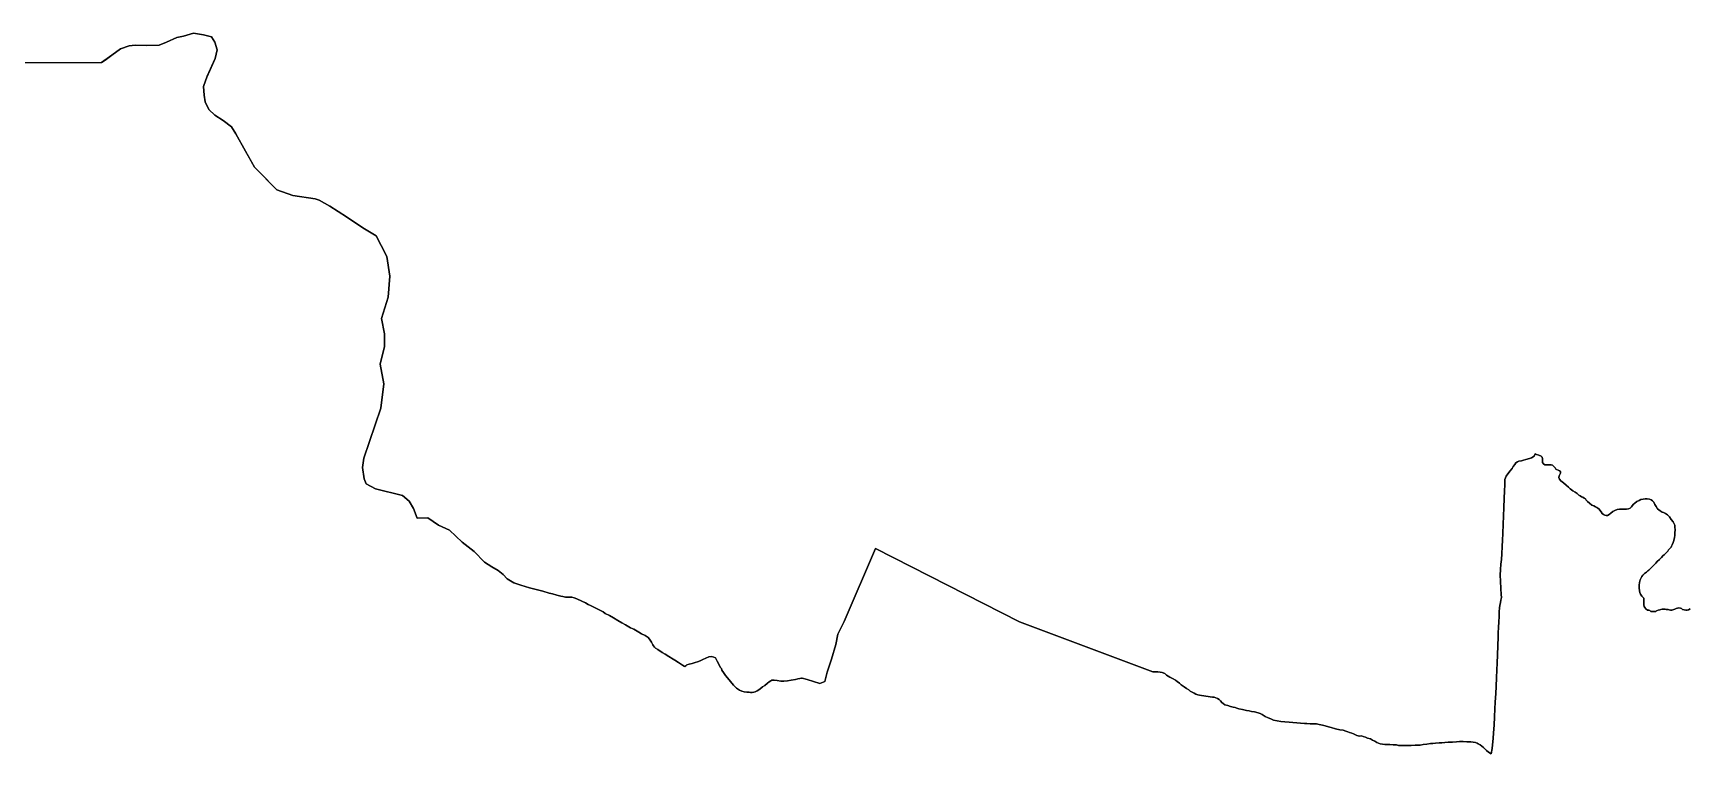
# Model space of a CAD drawing. Header units: inches. Extents: x 33.9 to 41.9, y -4.8 to 5.4.
# Drawn here: x 39.2904 to 39.5563, y -3.6786 to -3.5629 of the extents above; entities that cross this region are included whole.
import ezdxf

# ---------------------------------------------------------------- set-up
doc = ezdxf.new("R2010")
doc.units = ezdxf.units.IN
doc.header["$MEASUREMENT"] = 0
doc.layers.add('Counties', color=7, linetype='Continuous')

msp = doc.modelspace()

# ---------------------------------------------------------------- linework, layer by layer
at = {"layer": 'Counties'}
for points in [[(39.55639, -3.65528), (39.55615, -3.65547), (39.55594, -3.65553), (39.55568, -3.65553), (39.55544, -3.65546), (39.55519, -3.65538), (39.55501, -3.65526), (39.55483, -3.65516), (39.5546, -3.65514), (39.55438, -3.65516), (39.55416, -3.65526), (39.55396, -3.65534), (39.55375, -3.6554), (39.55343, -3.65548), (39.55323, -3.65549), (39.55303, -3.65544), (39.55284, -3.65542), (39.55256, -3.65538), (39.5524, -3.65536), (39.55219, -3.65536), (39.55189, -3.65536), (39.55171, -3.6554), (39.55153, -3.65544), (39.55128, -3.65551), (39.551, -3.65563), (39.55086, -3.65571), (39.55062, -3.65571), (39.55029, -3.65573), (39.55009, -3.65571), (39.54991, -3.65557), (39.54975, -3.65552), (39.54954, -3.6555), (39.54928, -3.6553), (39.5491, -3.6551), (39.54901, -3.65493), (39.54897, -3.65465), (39.54897, -3.65432), (39.54897, -3.65383), (39.54895, -3.65359), (39.54887, -3.65348), (39.54865, -3.65324), (39.54845, -3.65295), (39.54831, -3.65269), (39.54826, -3.65242), (39.5482, -3.65193), (39.54822, -3.6515), (39.54828, -3.65106), (39.54837, -3.65063), (39.54851, -3.65034), (39.54863, -3.65008), (39.54881, -3.64989), (39.54908, -3.64963), (39.5494, -3.6494), (39.54962, -3.6492), (39.54978, -3.64906), (39.54992, -3.64891), (39.55011, -3.64873), (39.55057, -3.6483), (39.55086, -3.64797), (39.55112, -3.64769), (39.55146, -3.6474), (39.55167, -3.64718), (39.55181, -3.64704), (39.55199, -3.64681), (39.55223, -3.64661), (39.5524, -3.64646), (39.55262, -3.64624), (39.5528, -3.64602), (39.55294, -3.64581), (39.5532, -3.64553), (39.55335, -3.6454), (39.55341, -3.64524), (39.55351, -3.64504), (39.55369, -3.64467), (39.55379, -3.6443), (39.55387, -3.64385), (39.55395, -3.64353), (39.55395, -3.6431), (39.55397, -3.64259), (39.55395, -3.6422), (39.55393, -3.64185), (39.55383, -3.64163), (39.55365, -3.64132), (39.55337, -3.64094), (39.55308, -3.64051), (39.55274, -3.64022), (39.55244, -3.64002), (39.55211, -3.63985), (39.55189, -3.63977), (39.55158, -3.63957), (39.55134, -3.63942), (39.55116, -3.63922), (39.55096, -3.63889), (39.55075, -3.63855), (39.55055, -3.6382), (39.55033, -3.63795), (39.55014, -3.63779), (39.54986, -3.63767), (39.5495, -3.63763), (39.54919, -3.63765), (39.54883, -3.63767), (39.5485, -3.63777), (39.5482, -3.63789), (39.54786, -3.63806), (39.54751, -3.63832), (39.54725, -3.63857), (39.54699, -3.63891), (39.54678, -3.63914), (39.54652, -3.63926), (39.5462, -3.63932), (39.54585, -3.63932), (39.54543, -3.63932), (39.54506, -3.6393), (39.54466, -3.63936), (39.54429, -3.63952), (39.54397, -3.63967), (39.54368, -3.63995), (39.54338, -3.64016), (39.54312, -3.6403), (39.54291, -3.64032), (39.54269, -3.64026), (39.54249, -3.64016), (39.54227, -3.63997), (39.5421, -3.63971), (39.54192, -3.63944), (39.54178, -3.63928), (39.5416, -3.63916), (39.54142, -3.63905), (39.54121, -3.63893), (39.54093, -3.63877), (39.54063, -3.63865), (39.54022, -3.63834), (39.53992, -3.63808), (39.53971, -3.63783), (39.53959, -3.63763), (39.53937, -3.63752), (39.53917, -3.63738), (39.53896, -3.6373), (39.53876, -3.63718), (39.53854, -3.63703), (39.53824, -3.63677), (39.53793, -3.63658), (39.53755, -3.63634), (39.53716, -3.63605), (39.53688, -3.63579), (39.53649, -3.63546), (39.53605, -3.63505), (39.53564, -3.63473), (39.5354, -3.6345), (39.53534, -3.63422), (39.53538, -3.63393), (39.5355, -3.63371), (39.5356, -3.63352), (39.53556, -3.63328), (39.53542, -3.63314), (39.53522, -3.63303), (39.53496, -3.63293), (39.53483, -3.63287), (39.53473, -3.63266), (39.53453, -3.63244), (39.53431, -3.63224), (39.5341, -3.63218), (39.53382, -3.6322), (39.53341, -3.6322), (39.53307, -3.63218), (39.53287, -3.63205), (39.53271, -3.63183), (39.53267, -3.63156), (39.53271, -3.6312), (39.53265, -3.63097), (39.5325, -3.63081), (39.5321, -3.63062), (39.53175, -3.63054), (39.53151, -3.63044), (39.53137, -3.63079), (39.53092, -3.63107), (39.5306, -3.63118), (39.53001, -3.63134), (39.52963, -3.63142), (39.52932, -3.63152), (39.5289, -3.63162), (39.5287, -3.63168), (39.52843, -3.63185), (39.52823, -3.63211), (39.52801, -3.63244), (39.52782, -3.63275), (39.52744, -3.63322), (39.52687, -3.63401), (39.52665, -3.63452), (39.52665, -3.63542), (39.52659, -3.63636), (39.52655, -3.63758), (39.52647, -3.63903), (39.52643, -3.64044), (39.52639, -3.64168), (39.52633, -3.64319), (39.52629, -3.64425), (39.52621, -3.64529), (39.52617, -3.64648), (39.52609, -3.64738), (39.52599, -3.64811), (39.52595, -3.64899), (39.5259, -3.64989), (39.52593, -3.65087), (39.52603, -3.65203), (39.52607, -3.65301), (39.52611, -3.65346), (39.52603, -3.65389), (39.52593, -3.65429), (39.52584, -3.65478), (39.52578, -3.65511), (39.52575, -3.65576), (39.52574, -3.65654), (39.52568, -3.65738), (39.52562, -3.65827), (39.5256, -3.65913), (39.5256, -3.65982), (39.52552, -3.66119), (39.52548, -3.66274), (39.5254, -3.66395), (39.52538, -3.66513), (39.52532, -3.66633), (39.52528, -3.66776), (39.5252, -3.66887), (39.52512, -3.67027), (39.52504, -3.67135), (39.52498, -3.67264), (39.52492, -3.67395), (39.52482, -3.67521), (39.52476, -3.67609), (39.52466, -3.67713), (39.52459, -3.67772), (39.52447, -3.67856), (39.52405, -3.67827), (39.52372, -3.67803), (39.52322, -3.67756), (39.52269, -3.67713), (39.52237, -3.67694), (39.52218, -3.67684), (39.52194, -3.67676), (39.52158, -3.67668), (39.52117, -3.67666), (39.52091, -3.67666), (39.52052, -3.67662), (39.51998, -3.6766), (39.51935, -3.67658), (39.5189, -3.67664), (39.51826, -3.67668), (39.51757, -3.6767), (39.51704, -3.67674), (39.51655, -3.67682), (39.51609, -3.67682), (39.5155, -3.67686), (39.51508, -3.6769), (39.51471, -3.67688), (39.51412, -3.677), (39.51356, -3.67707), (39.51307, -3.67715), (39.51283, -3.67715), (39.51226, -3.67719), (39.51161, -3.67721), (39.51109, -3.67721), (39.51046, -3.67721), (39.50997, -3.67723), (39.50957, -3.67721), (39.50924, -3.67713), (39.50874, -3.67712), (39.50821, -3.67708), (39.50787, -3.67704), (39.5074, -3.67706), (39.50701, -3.67702), (39.50665, -3.67694), (39.50639, -3.67684), (39.50612, -3.67672), (39.5058, -3.67655), (39.50541, -3.67635), (39.50507, -3.67617), (39.50458, -3.67604), (39.50428, -3.67588), (39.50392, -3.67576), (39.50363, -3.67568), (39.50339, -3.6757), (39.50309, -3.67568), (39.5029, -3.67561), (39.50266, -3.67549), (39.50234, -3.67533), (39.50211, -3.67525), (39.50173, -3.67514), (39.50144, -3.67504), (39.50114, -3.6749), (39.50067, -3.67478), (39.50015, -3.67469), (39.49948, -3.67453), (39.49879, -3.67435), (39.49833, -3.67424), (39.4978, -3.67406), (39.49735, -3.67396), (39.49683, -3.67384), (39.4964, -3.67377), (39.49606, -3.67374), (39.49571, -3.67374), (39.49539, -3.67373), (39.49486, -3.67371), (39.49448, -3.67369), (39.49387, -3.67365), (39.49328, -3.67361), (39.49259, -3.67355), (39.49201, -3.67347), (39.49132, -3.67343), (39.49069, -3.67337), (39.49008, -3.67326), (39.48952, -3.67316), (39.48907, -3.67296), (39.48866, -3.6728), (39.48818, -3.67255), (39.48771, -3.67226), (39.48737, -3.6721), (39.48704, -3.672), (39.48646, -3.67184), (39.48597, -3.67175), (39.48561, -3.67167), (39.48516, -3.67159), (39.48455, -3.67147), (39.48393, -3.67134), (39.48362, -3.67124), (39.48338, -3.67114), (39.48303, -3.67106), (39.48261, -3.67094), (39.48216, -3.67081), (39.4817, -3.67067), (39.48143, -3.67049), (39.48121, -3.6703), (39.48101, -3.67006), (39.48079, -3.66983), (39.48054, -3.66969), (39.48026, -3.66959), (39.47997, -3.66949), (39.47971, -3.66947), (39.47935, -3.6694), (39.47902, -3.66934), (39.47864, -3.6693), (39.47832, -3.66924), (39.47797, -3.6692), (39.47763, -3.66914), (39.47736, -3.66908), (39.47706, -3.66898), (39.47679, -3.66885), (39.47645, -3.66869), (39.47615, -3.66849), (39.4759, -3.6683), (39.47554, -3.66806), (39.47515, -3.66779), (39.47471, -3.66746), (39.4744, -3.66724), (39.47404, -3.66693), (39.47376, -3.66675), (39.47341, -3.66653), (39.47289, -3.66626), (39.47236, -3.66591), (39.47205, -3.66569), (39.47163, -3.66553), (39.47131, -3.66548), (39.47094, -3.6654), (39.4705, -3.66538), (39.47013, -3.66541), (39.44872, -3.65736), (39.42561, -3.64563), (39.42059, -3.65734), (39.41957, -3.65937), (39.41923, -3.66104), (39.41855, -3.66337), (39.41787, -3.66543), (39.4175, -3.66694), (39.4167, -3.66726), (39.41464, -3.66663), (39.41385, -3.6664), (39.41375, -3.66643), (39.4135, -3.66649), (39.41316, -3.66653), (39.41276, -3.66661), (39.41207, -3.66674), (39.41152, -3.66684), (39.41093, -3.66688), (39.41045, -3.66688), (39.40984, -3.6668), (39.40937, -3.66674), (39.40899, -3.66676), (39.4088, -3.66682), (39.40854, -3.66698), (39.40826, -3.66722), (39.40785, -3.66757), (39.40747, -3.66782), (39.40704, -3.6682), (39.40662, -3.66847), (39.40631, -3.66861), (39.40607, -3.66867), (39.40581, -3.66873), (39.40556, -3.66871), (39.40532, -3.66869), (39.40496, -3.66867), (39.40455, -3.66863), (39.40419, -3.66849), (39.4038, -3.66833), (39.40332, -3.668), (39.40283, -3.66755), (39.40234, -3.66696), (39.40184, -3.66639), (39.40153, -3.66598), (39.40123, -3.66553), (39.40097, -3.66514), (39.40088, -3.66486), (39.4007, -3.66465), (39.40054, -3.66428), (39.40018, -3.66371), (39.39991, -3.66316), (39.39969, -3.66306), (39.39928, -3.66296), (39.39886, -3.66302), (39.39839, -3.66322), (39.39789, -3.66343), (39.39746, -3.66361), (39.39702, -3.66381), (39.39667, -3.66392), (39.39621, -3.66404), (39.39572, -3.66416), (39.39536, -3.6643), (39.39515, -3.66443), (39.39499, -3.66453), (39.39489, -3.66449), (39.39465, -3.66432), (39.39398, -3.66388), (39.39343, -3.66355), (39.39313, -3.66338), (39.39244, -3.66296), (39.39187, -3.66257), (39.39139, -3.66228), (39.39066, -3.66181), (39.39033, -3.66159), (39.39013, -3.66143), (39.38999, -3.66124), (39.38987, -3.66106), (39.38966, -3.66065), (39.38936, -3.66016), (39.38912, -3.65989), (39.38865, -3.65959), (39.38808, -3.65932), (39.38764, -3.65902), (39.38685, -3.65857), (39.3863, -3.65832), (39.38547, -3.65785), (39.3849, -3.65755), (39.38424, -3.65714), (39.38355, -3.65673), (39.38294, -3.65638), (39.38221, -3.65603), (39.38189, -3.65579), (39.38106, -3.65536), (39.38051, -3.65506), (39.37986, -3.65477), (39.37948, -3.65461), (39.37905, -3.65434), (39.37846, -3.65408), (39.37769, -3.65369), (39.37723, -3.6535), (39.37688, -3.65342), (39.37642, -3.65342), (39.37587, -3.65344), (39.37543, -3.65332), (39.37512, -3.65324), (39.37447, -3.6531), (39.37378, -3.65287), (39.37326, -3.65276), (39.37224, -3.65245), (39.3701, -3.6519), (39.36868, -3.65151), (39.36757, -3.65112), (39.36647, -3.65049), (39.36584, -3.64978), (39.36505, -3.64916), (39.36402, -3.64853), (39.36283, -3.64782), (39.36117, -3.6461), (39.35928, -3.64461), (39.35722, -3.64265), (39.35549, -3.64186), (39.35375, -3.64069), (39.35205, -3.64072), (39.35145, -3.6392), (39.35076, -3.63801), (39.34969, -3.63713), (39.34538, -3.63606), (39.34387, -3.63525), (39.34355, -3.63444), (39.34328, -3.6326), (39.3435, -3.63114), (39.34623, -3.62307), (39.34669, -3.61916), (39.34612, -3.61603), (39.3468, -3.61321), (39.3468, -3.61114), (39.34632, -3.60871), (39.3474, -3.6053), (39.34764, -3.6019), (39.34716, -3.59874), (39.34629, -3.59699), (39.34547, -3.59546), (39.34331, -3.59415), (39.34068, -3.59237), (39.33805, -3.59069), (39.33633, -3.58971), (39.33569, -3.5895), (39.33208, -3.58896), (39.32954, -3.58805), (39.32591, -3.5844), (39.32511, -3.58295), (39.3245, -3.58186), (39.32294, -3.57905), (39.32224, -3.57797), (39.3209, -3.57694), (39.31955, -3.57608), (39.31858, -3.57516), (39.31799, -3.57396), (39.31783, -3.57288), (39.31777, -3.57147), (39.31831, -3.56982), (39.3196, -3.56698), (39.31992, -3.56557), (39.31955, -3.56438), (39.31904, -3.56353), (39.31772, -3.56319), (39.31616, -3.56291), (39.31455, -3.56341), (39.31347, -3.56362), (39.31181, -3.56438), (39.31062, -3.56482), (39.30858, -3.56487), (39.30676, -3.56482), (39.30584, -3.56493), (39.30444, -3.56542), (39.30305, -3.56644), (39.30138, -3.56764), (39.09002, -3.56801)], [(39.09002, -3.56801), (39.30138, -3.56764), (39.30197, -3.56726), (39.30305, -3.56644), (39.30444, -3.56542), (39.30584, -3.56493), (39.30676, -3.56482), (39.30858, -3.56487), (39.31062, -3.56482), (39.31181, -3.56438), (39.31347, -3.56362), (39.31455, -3.56341), (39.31616, -3.56291), (39.31772, -3.56319), (39.31904, -3.56353), (39.31955, -3.56438), (39.31992, -3.56557), (39.3196, -3.56698), (39.31896, -3.56844), (39.31826, -3.56996), (39.31777, -3.57147), (39.31783, -3.57288), (39.31799, -3.57396), (39.31858, -3.57516), (39.31955, -3.57608), (39.3209, -3.57694), (39.32224, -3.57797), (39.32294, -3.57905), (39.3245, -3.58186), (39.32591, -3.5844), (39.32677, -3.58527), (39.32954, -3.58805), (39.33208, -3.58896), (39.33569, -3.5895), (39.33633, -3.58971), (39.33805, -3.59069), (39.34068, -3.59237), (39.34331, -3.59415), (39.34547, -3.59546), (39.34629, -3.59699), (39.34716, -3.59874), (39.34764, -3.6019), (39.3474, -3.6053), (39.34632, -3.60871), (39.3468, -3.61114), (39.3468, -3.61321), (39.34612, -3.61603), (39.34669, -3.61916), (39.34623, -3.62307), (39.3435, -3.63114), (39.34328, -3.6326), (39.34355, -3.63444), (39.34387, -3.63525), (39.34538, -3.63606), (39.34969, -3.63713), (39.35076, -3.63801), (39.35145, -3.6392), (39.35205, -3.64072), (39.35375, -3.64069), (39.35549, -3.64186), (39.35722, -3.64265), (39.35928, -3.64461), (39.36117, -3.6461), (39.36283, -3.64782), (39.36402, -3.64853), (39.36505, -3.64916), (39.36584, -3.64978), (39.36647, -3.65049), (39.36757, -3.65112), (39.36868, -3.65151), (39.3701, -3.6519), (39.37224, -3.65245), (39.37326, -3.65276), (39.37378, -3.65287), (39.37447, -3.6531), (39.37512, -3.65324), (39.37543, -3.65332), (39.37587, -3.65344), (39.37642, -3.65342), (39.37688, -3.65342), (39.37723, -3.6535), (39.37769, -3.65369), (39.37846, -3.65408), (39.37905, -3.65434), (39.37948, -3.65461), (39.37986, -3.65477), (39.38051, -3.65506), (39.38106, -3.65536), (39.38189, -3.65579), (39.38221, -3.65603), (39.38294, -3.65638), (39.38355, -3.65673), (39.38424, -3.65714), (39.3849, -3.65755), (39.38547, -3.65785), (39.3863, -3.65832), (39.38685, -3.65857), (39.38764, -3.65902), (39.38808, -3.65932), (39.38865, -3.65959), (39.38912, -3.65989), (39.38936, -3.66016), (39.38966, -3.66065), (39.38987, -3.66106), (39.38999, -3.66124), (39.39013, -3.66143), (39.39033, -3.66159), (39.39066, -3.66181), (39.39139, -3.66228), (39.39187, -3.66257), (39.39244, -3.66296), (39.39313, -3.66338), (39.39343, -3.66355), (39.39398, -3.66388), (39.39465, -3.66432), (39.39489, -3.66449), (39.39499, -3.66453), (39.39515, -3.66443), (39.39536, -3.6643), (39.39572, -3.66416), (39.39621, -3.66404), (39.39667, -3.66392), (39.39702, -3.66381), (39.39746, -3.66361), (39.39789, -3.66343), (39.39839, -3.66322), (39.39886, -3.66302), (39.39928, -3.66296), (39.39969, -3.66306), (39.39991, -3.66316), (39.40018, -3.66371), (39.40054, -3.66428), (39.4007, -3.66465), (39.40088, -3.66486), (39.40097, -3.66514), (39.40123, -3.66553), (39.40153, -3.66598), (39.40184, -3.66639), (39.40234, -3.66696), (39.40283, -3.66755), (39.40332, -3.668), (39.4038, -3.66833), (39.40419, -3.66849), (39.40455, -3.66863), (39.40496, -3.66867), (39.40532, -3.66869), (39.40556, -3.66871), (39.40581, -3.66873), (39.40607, -3.66867), (39.40631, -3.66861), (39.40662, -3.66847), (39.40704, -3.6682), (39.40747, -3.66782), (39.40785, -3.66757), (39.40826, -3.66722), (39.40854, -3.66698), (39.4088, -3.66682), (39.40899, -3.66676), (39.40937, -3.66674), (39.40984, -3.6668), (39.41045, -3.66688), (39.41093, -3.66688), (39.41152, -3.66684), (39.41207, -3.66674), (39.41276, -3.66661), (39.41316, -3.66653), (39.4135, -3.66649), (39.41375, -3.66643), (39.41385, -3.6664), (39.41464, -3.66663), (39.4167, -3.66726), (39.4175, -3.66694), (39.41787, -3.66543), (39.41855, -3.66337), (39.41923, -3.66104), (39.41957, -3.65937), (39.42059, -3.65734), (39.42561, -3.64563), (39.44872, -3.65736), (39.47013, -3.66541), (39.4705, -3.66538), (39.47094, -3.6654), (39.47131, -3.66548), (39.47163, -3.66553), (39.47205, -3.66569), (39.47236, -3.66591), (39.47289, -3.66626), (39.47341, -3.66653), (39.47376, -3.66675), (39.47404, -3.66693), (39.4744, -3.66724), (39.47471, -3.66746), (39.47515, -3.66779), (39.47554, -3.66806), (39.4759, -3.6683), (39.47615, -3.66849), (39.47645, -3.66869), (39.47679, -3.66885), (39.47706, -3.66898), (39.47736, -3.66908), (39.47763, -3.66914), (39.47797, -3.6692), (39.47832, -3.66924), (39.47864, -3.6693), (39.47902, -3.66934), (39.47935, -3.6694), (39.47971, -3.66947), (39.47997, -3.66949), (39.48026, -3.66959), (39.48054, -3.66969), (39.48079, -3.66983), (39.48101, -3.67006), (39.48121, -3.6703), (39.48143, -3.67049), (39.4817, -3.67067), (39.48216, -3.67081), (39.48261, -3.67094), (39.48303, -3.67106), (39.48338, -3.67114), (39.48362, -3.67124), (39.48393, -3.67134), (39.48455, -3.67147), (39.48516, -3.67159), (39.48561, -3.67167), (39.48597, -3.67175), (39.48646, -3.67184), (39.48704, -3.672), (39.48737, -3.6721), (39.48771, -3.67226), (39.48818, -3.67255), (39.48866, -3.6728), (39.48907, -3.67296), (39.48952, -3.67316), (39.49008, -3.67326), (39.49069, -3.67337), (39.49132, -3.67343), (39.49201, -3.67347), (39.49259, -3.67355), (39.49328, -3.67361), (39.49387, -3.67365), (39.49448, -3.67369), (39.49486, -3.67371), (39.49539, -3.67373), (39.49571, -3.67374), (39.49606, -3.67374), (39.4964, -3.67377), (39.49683, -3.67384), (39.49735, -3.67396), (39.4978, -3.67406), (39.49833, -3.67424), (39.49879, -3.67435), (39.49948, -3.67453), (39.50015, -3.67469), (39.50067, -3.67478), (39.50114, -3.6749), (39.50144, -3.67504), (39.50173, -3.67514), (39.50211, -3.67525), (39.50234, -3.67533), (39.50266, -3.67549), (39.5029, -3.67561), (39.50309, -3.67568), (39.50339, -3.6757), (39.50363, -3.67568), (39.50392, -3.67576), (39.50428, -3.67588), (39.50458, -3.67604), (39.50507, -3.67617), (39.50541, -3.67635), (39.5058, -3.67655), (39.50612, -3.67672), (39.50639, -3.67684), (39.50665, -3.67694), (39.50701, -3.67702), (39.5074, -3.67706), (39.50787, -3.67704), (39.50821, -3.67708), (39.50874, -3.67712), (39.50924, -3.67713), (39.50957, -3.67721), (39.50997, -3.67723), (39.51046, -3.67721), (39.51109, -3.67721), (39.51161, -3.67721), (39.51226, -3.67719), (39.51283, -3.67715), (39.51307, -3.67715), (39.51356, -3.67707), (39.51412, -3.677), (39.51471, -3.67688), (39.51508, -3.6769), (39.5155, -3.67686), (39.51609, -3.67682), (39.51655, -3.67682), (39.51704, -3.67674), (39.51757, -3.6767), (39.51826, -3.67668), (39.5189, -3.67664), (39.51935, -3.67658), (39.51998, -3.6766), (39.52052, -3.67662), (39.52091, -3.67666), (39.52117, -3.67666), (39.52158, -3.67668), (39.52194, -3.67676), (39.52218, -3.67684), (39.52237, -3.67694), (39.52269, -3.67713), (39.52322, -3.67756), (39.52372, -3.67803), (39.52405, -3.67827), (39.52447, -3.67856), (39.52459, -3.67772), (39.52466, -3.67713), (39.52476, -3.67609), (39.52482, -3.67521), (39.52492, -3.67395), (39.52498, -3.67264), (39.52504, -3.67135), (39.52512, -3.67027), (39.5252, -3.66887), (39.52528, -3.66776), (39.52532, -3.66633), (39.52538, -3.66513), (39.5254, -3.66395), (39.52548, -3.66274), (39.52552, -3.66119), (39.5256, -3.65982), (39.5256, -3.65913), (39.52562, -3.65827), (39.52568, -3.65738), (39.52574, -3.65654), (39.52575, -3.65576), (39.52578, -3.65511), (39.52584, -3.65478), (39.52593, -3.65429), (39.52603, -3.65389), (39.52611, -3.65346), (39.52607, -3.65301), (39.52603, -3.65203), (39.52593, -3.65087), (39.5259, -3.64989), (39.52595, -3.64899), (39.52599, -3.64811), (39.52609, -3.64738), (39.52617, -3.64648), (39.52621, -3.64529), (39.52629, -3.64425), (39.52633, -3.64319), (39.52639, -3.64168), (39.52643, -3.64044), (39.52647, -3.63903), (39.52655, -3.63758), (39.52659, -3.63636), (39.52665, -3.63542), (39.52665, -3.63452), (39.52687, -3.63401), (39.52744, -3.63322), (39.52782, -3.63275), (39.52801, -3.63244), (39.52823, -3.63211), (39.52843, -3.63185), (39.5287, -3.63168), (39.5289, -3.63162), (39.52932, -3.63152), (39.52963, -3.63142), (39.53001, -3.63134), (39.5306, -3.63118), (39.53092, -3.63107), (39.53137, -3.63079), (39.53151, -3.63044), (39.53175, -3.63054), (39.5321, -3.63062), (39.5325, -3.63081), (39.53265, -3.63097), (39.53271, -3.6312), (39.53267, -3.63156), (39.53271, -3.63183), (39.53287, -3.63205), (39.53307, -3.63218), (39.53341, -3.6322), (39.53382, -3.6322), (39.5341, -3.63218), (39.53431, -3.63224), (39.53453, -3.63244), (39.53473, -3.63266), (39.53483, -3.63287), (39.53496, -3.63293), (39.53522, -3.63303), (39.53542, -3.63314), (39.53556, -3.63328), (39.5356, -3.63352), (39.5355, -3.63371), (39.53538, -3.63393), (39.53534, -3.63422), (39.5354, -3.6345), (39.53564, -3.63473), (39.53605, -3.63505), (39.53649, -3.63546), (39.53688, -3.63579), (39.53716, -3.63605), (39.53755, -3.63634), (39.53793, -3.63658), (39.53824, -3.63677), (39.53854, -3.63703), (39.53876, -3.63718), (39.53896, -3.6373), (39.53917, -3.63738), (39.53937, -3.63752), (39.53959, -3.63763), (39.53971, -3.63783), (39.53992, -3.63808), (39.54022, -3.63834), (39.54063, -3.63865), (39.54093, -3.63877), (39.54121, -3.63893), (39.54142, -3.63905), (39.5416, -3.63916), (39.54178, -3.63928), (39.54192, -3.63944), (39.5421, -3.63971), (39.54227, -3.63997), (39.54249, -3.64016), (39.54269, -3.64026), (39.54291, -3.64032), (39.54312, -3.6403), (39.54338, -3.64016), (39.54368, -3.63995), (39.54397, -3.63967), (39.54429, -3.63952), (39.54466, -3.63936), (39.54506, -3.6393), (39.54543, -3.63932), (39.54585, -3.63932), (39.5462, -3.63932), (39.54652, -3.63926), (39.54678, -3.63914), (39.54699, -3.63891), (39.54725, -3.63857), (39.54751, -3.63832), (39.54786, -3.63806), (39.5482, -3.63789), (39.5485, -3.63777), (39.54883, -3.63767), (39.54919, -3.63765), (39.5495, -3.63763), (39.54986, -3.63767), (39.55014, -3.63779), (39.55033, -3.63795), (39.55055, -3.6382), (39.55075, -3.63855), (39.55096, -3.63889), (39.55116, -3.63922), (39.55134, -3.63942), (39.55158, -3.63957), (39.55189, -3.63977), (39.55211, -3.63985), (39.55244, -3.64002), (39.55274, -3.64022), (39.55308, -3.64051), (39.55337, -3.64094), (39.55365, -3.64132), (39.55383, -3.64163), (39.55393, -3.64185), (39.55395, -3.6422), (39.55397, -3.64259), (39.55395, -3.6431), (39.55395, -3.64353), (39.55387, -3.64385), (39.55379, -3.6443), (39.55369, -3.64467), (39.55351, -3.64504), (39.55341, -3.64524), (39.55335, -3.6454), (39.5532, -3.64553), (39.55294, -3.64581), (39.5528, -3.64602), (39.55262, -3.64624), (39.5524, -3.64646), (39.55223, -3.64661), (39.55199, -3.64681), (39.55181, -3.64704), (39.55167, -3.64718), (39.55146, -3.6474), (39.55112, -3.64769), (39.55086, -3.64797), (39.55057, -3.6483), (39.55011, -3.64873), (39.54992, -3.64891), (39.54978, -3.64906), (39.54962, -3.6492), (39.5494, -3.6494), (39.54908, -3.64963), (39.54881, -3.64989), (39.54863, -3.65008), (39.54851, -3.65034), (39.54837, -3.65063), (39.54828, -3.65106), (39.54822, -3.6515), (39.5482, -3.65193), (39.54826, -3.65242), (39.54831, -3.65269), (39.54845, -3.65295), (39.54865, -3.65324), (39.54887, -3.65348), (39.54895, -3.65359), (39.54897, -3.65383), (39.54897, -3.65432), (39.54897, -3.65465), (39.54901, -3.65493), (39.5491, -3.6551), (39.54928, -3.6553), (39.54954, -3.6555), (39.54975, -3.65552), (39.54991, -3.65557), (39.55009, -3.65571), (39.55029, -3.65573), (39.55062, -3.65571), (39.55086, -3.65571), (39.551, -3.65563), (39.55128, -3.65551), (39.55153, -3.65544), (39.55171, -3.6554), (39.55189, -3.65536), (39.55219, -3.65536), (39.5524, -3.65536), (39.55256, -3.65538), (39.55284, -3.65542), (39.55303, -3.65544), (39.55323, -3.65549), (39.55343, -3.65548), (39.55375, -3.6554), (39.55396, -3.65534), (39.55416, -3.65526), (39.55438, -3.65516), (39.5546, -3.65514), (39.55483, -3.65516), (39.55501, -3.65526), (39.55519, -3.65538), (39.55544, -3.65546), (39.55568, -3.65553), (39.55594, -3.65553), (39.55615, -3.65547), (39.55639, -3.65528)], [(39.55639, -3.65528), (39.55615, -3.65547), (39.55594, -3.65553), (39.55568, -3.65553), (39.55544, -3.65546), (39.55519, -3.65538), (39.55501, -3.65526), (39.55483, -3.65516), (39.5546, -3.65514), (39.55438, -3.65516), (39.55416, -3.65526), (39.55396, -3.65534), (39.55375, -3.6554), (39.55343, -3.65548), (39.55323, -3.65549), (39.55303, -3.65544), (39.55284, -3.65542), (39.55256, -3.65538), (39.5524, -3.65536), (39.55219, -3.65536), (39.55189, -3.65536), (39.55171, -3.6554), (39.55153, -3.65544), (39.55128, -3.65551), (39.551, -3.65563), (39.55086, -3.65571), (39.55062, -3.65571), (39.55029, -3.65573), (39.55009, -3.65571), (39.54991, -3.65557), (39.54975, -3.65552), (39.54954, -3.6555), (39.54928, -3.6553), (39.5491, -3.6551), (39.54901, -3.65493), (39.54897, -3.65465), (39.54897, -3.65432), (39.54897, -3.65383), (39.54895, -3.65359), (39.54887, -3.65348), (39.54865, -3.65324), (39.54845, -3.65295), (39.54831, -3.65269), (39.54826, -3.65242), (39.5482, -3.65193), (39.54822, -3.6515), (39.54828, -3.65106), (39.54837, -3.65063), (39.54851, -3.65034), (39.54863, -3.65008), (39.54881, -3.64989), (39.54908, -3.64963), (39.5494, -3.6494), (39.54962, -3.6492), (39.54978, -3.64906), (39.54992, -3.64891), (39.55011, -3.64873), (39.55057, -3.6483), (39.55086, -3.64797), (39.55112, -3.64769), (39.55146, -3.6474), (39.55167, -3.64718), (39.55181, -3.64704), (39.55199, -3.64681), (39.55223, -3.64661), (39.5524, -3.64646), (39.55262, -3.64624), (39.5528, -3.64602), (39.55294, -3.64581), (39.5532, -3.64553), (39.55335, -3.6454), (39.55341, -3.64524), (39.55351, -3.64504), (39.55369, -3.64467), (39.55379, -3.6443), (39.55387, -3.64385), (39.55395, -3.64353), (39.55395, -3.6431), (39.55397, -3.64259), (39.55395, -3.6422), (39.55393, -3.64185), (39.55383, -3.64163), (39.55365, -3.64132), (39.55337, -3.64094), (39.55308, -3.64051), (39.55274, -3.64022), (39.55244, -3.64002), (39.55211, -3.63985), (39.55189, -3.63977), (39.55158, -3.63957), (39.55134, -3.63942), (39.55116, -3.63922), (39.55096, -3.63889), (39.55075, -3.63855), (39.55055, -3.6382), (39.55033, -3.63795), (39.55014, -3.63779), (39.54986, -3.63767), (39.5495, -3.63763), (39.54919, -3.63765), (39.54883, -3.63767), (39.5485, -3.63777), (39.5482, -3.63789), (39.54786, -3.63806), (39.54751, -3.63832), (39.54725, -3.63857), (39.54699, -3.63891), (39.54678, -3.63914), (39.54652, -3.63926), (39.5462, -3.63932), (39.54585, -3.63932), (39.54543, -3.63932), (39.54506, -3.6393), (39.54466, -3.63936), (39.54429, -3.63952), (39.54397, -3.63967), (39.54368, -3.63995), (39.54338, -3.64016), (39.54312, -3.6403), (39.54291, -3.64032), (39.54269, -3.64026), (39.54249, -3.64016), (39.54227, -3.63997), (39.5421, -3.63971), (39.54192, -3.63944), (39.54178, -3.63928), (39.5416, -3.63916), (39.54142, -3.63905), (39.54121, -3.63893), (39.54093, -3.63877), (39.54063, -3.63865), (39.54022, -3.63834), (39.53992, -3.63808), (39.53971, -3.63783), (39.53959, -3.63763), (39.53937, -3.63752), (39.53917, -3.63738), (39.53896, -3.6373), (39.53876, -3.63718), (39.53854, -3.63703), (39.53824, -3.63677), (39.53793, -3.63658), (39.53755, -3.63634), (39.53716, -3.63605), (39.53688, -3.63579), (39.53649, -3.63546), (39.53605, -3.63505), (39.53564, -3.63473), (39.5354, -3.6345), (39.53534, -3.63422), (39.53538, -3.63393), (39.5355, -3.63371), (39.5356, -3.63352), (39.53556, -3.63328), (39.53542, -3.63314), (39.53522, -3.63303), (39.53496, -3.63293), (39.53483, -3.63287), (39.53473, -3.63266), (39.53453, -3.63244), (39.53431, -3.63224), (39.5341, -3.63218), (39.53382, -3.6322), (39.53341, -3.6322), (39.53307, -3.63218), (39.53287, -3.63205), (39.53271, -3.63183), (39.53267, -3.63156), (39.53271, -3.6312), (39.53265, -3.63097), (39.5325, -3.63081), (39.5321, -3.63062), (39.53175, -3.63054), (39.53151, -3.63044), (39.53137, -3.63079), (39.53092, -3.63107), (39.5306, -3.63118), (39.53001, -3.63134), (39.52963, -3.63142), (39.52932, -3.63152), (39.5289, -3.63162), (39.5287, -3.63168), (39.52843, -3.63185), (39.52823, -3.63211), (39.52801, -3.63244), (39.52782, -3.63275), (39.52744, -3.63322), (39.52687, -3.63401), (39.52665, -3.63452), (39.52665, -3.63542), (39.52659, -3.63636), (39.52655, -3.63758), (39.52647, -3.63903), (39.52643, -3.64044), (39.52639, -3.64168), (39.52633, -3.64319), (39.52629, -3.64425), (39.52621, -3.64529), (39.52617, -3.64648), (39.52609, -3.64738), (39.52599, -3.64811), (39.52595, -3.64899), (39.5259, -3.64989), (39.52593, -3.65087), (39.52603, -3.65203), (39.52607, -3.65301), (39.52611, -3.65346), (39.52603, -3.65389), (39.52593, -3.65429), (39.52584, -3.65478), (39.52578, -3.65511), (39.52575, -3.65576), (39.52574, -3.65654), (39.52568, -3.65738), (39.52562, -3.65827), (39.5256, -3.65913), (39.5256, -3.65982), (39.52552, -3.66119), (39.52548, -3.66274), (39.5254, -3.66395), (39.52538, -3.66513), (39.52532, -3.66633), (39.52528, -3.66776), (39.5252, -3.66887), (39.52512, -3.67027), (39.52504, -3.67135), (39.52498, -3.67264), (39.52492, -3.67395), (39.52482, -3.67521), (39.52476, -3.67609), (39.52466, -3.67713), (39.52459, -3.67772), (39.52447, -3.67856), (39.52405, -3.67827), (39.52372, -3.67803), (39.52322, -3.67756), (39.52269, -3.67713), (39.52237, -3.67694), (39.52218, -3.67684), (39.52194, -3.67676), (39.52158, -3.67668), (39.52117, -3.67666), (39.52091, -3.67666), (39.52052, -3.67662), (39.51998, -3.6766), (39.51935, -3.67658), (39.5189, -3.67664), (39.51826, -3.67668), (39.51757, -3.6767), (39.51704, -3.67674), (39.51655, -3.67682), (39.51609, -3.67682), (39.5155, -3.67686), (39.51508, -3.6769), (39.51471, -3.67688), (39.51412, -3.677), (39.51356, -3.67707), (39.51307, -3.67715), (39.51283, -3.67715), (39.51226, -3.67719), (39.51161, -3.67721), (39.51109, -3.67721), (39.51046, -3.67721), (39.50997, -3.67723), (39.50957, -3.67721), (39.50924, -3.67713), (39.50874, -3.67712), (39.50821, -3.67708), (39.50787, -3.67704), (39.5074, -3.67706), (39.50701, -3.67702), (39.50665, -3.67694), (39.50639, -3.67684), (39.50612, -3.67672), (39.5058, -3.67655), (39.50541, -3.67635), (39.50507, -3.67617), (39.50458, -3.67604), (39.50428, -3.67588), (39.50392, -3.67576), (39.50363, -3.67568), (39.50339, -3.6757), (39.50309, -3.67568), (39.5029, -3.67561), (39.50266, -3.67549), (39.50234, -3.67533), (39.50211, -3.67525), (39.50173, -3.67514), (39.50144, -3.67504), (39.50114, -3.6749), (39.50067, -3.67478), (39.50015, -3.67469), (39.49948, -3.67453), (39.49879, -3.67435), (39.49833, -3.67424), (39.4978, -3.67406), (39.49735, -3.67396), (39.49683, -3.67384), (39.4964, -3.67377), (39.49606, -3.67374), (39.49571, -3.67374), (39.49539, -3.67373), (39.49486, -3.67371), (39.49448, -3.67369), (39.49387, -3.67365), (39.49328, -3.67361), (39.49259, -3.67355), (39.49201, -3.67347), (39.49132, -3.67343), (39.49069, -3.67337), (39.49008, -3.67326), (39.48952, -3.67316), (39.48907, -3.67296), (39.48866, -3.6728), (39.48818, -3.67255), (39.48771, -3.67226), (39.48737, -3.6721), (39.48704, -3.672), (39.48646, -3.67184), (39.48597, -3.67175), (39.48561, -3.67167), (39.48516, -3.67159), (39.48455, -3.67147), (39.48393, -3.67134), (39.48362, -3.67124), (39.48338, -3.67114), (39.48303, -3.67106), (39.48261, -3.67094), (39.48216, -3.67081), (39.4817, -3.67067), (39.48143, -3.67049), (39.48121, -3.6703), (39.48101, -3.67006), (39.48079, -3.66983), (39.48054, -3.66969), (39.48026, -3.66959), (39.47997, -3.66949), (39.47971, -3.66947), (39.47935, -3.6694), (39.47902, -3.66934), (39.47864, -3.6693), (39.47832, -3.66924), (39.47797, -3.6692), (39.47763, -3.66914), (39.47736, -3.66908), (39.47706, -3.66898), (39.47679, -3.66885), (39.47645, -3.66869), (39.47615, -3.66849), (39.4759, -3.6683), (39.47554, -3.66806), (39.47515, -3.66779), (39.47471, -3.66746), (39.4744, -3.66724), (39.47404, -3.66693), (39.47376, -3.66675), (39.47341, -3.66653), (39.47289, -3.66626), (39.47236, -3.66591), (39.47205, -3.66569), (39.47163, -3.66553), (39.47131, -3.66548), (39.47094, -3.6654), (39.4705, -3.66538), (39.47013, -3.66541), (39.44872, -3.65736), (39.42561, -3.64563), (39.42059, -3.65734), (39.41957, -3.65937), (39.41923, -3.66104), (39.41855, -3.66337), (39.41787, -3.66543), (39.4175, -3.66694), (39.4167, -3.66726), (39.41464, -3.66663), (39.41385, -3.6664), (39.41375, -3.66643), (39.4135, -3.66649), (39.41316, -3.66653), (39.41276, -3.66661), (39.41207, -3.66674), (39.41152, -3.66684), (39.41093, -3.66688), (39.41045, -3.66688), (39.40984, -3.6668), (39.40937, -3.66674), (39.40899, -3.66676), (39.4088, -3.66682), (39.40854, -3.66698), (39.40826, -3.66722), (39.40785, -3.66757), (39.40747, -3.66782), (39.40704, -3.6682), (39.40662, -3.66847), (39.40631, -3.66861), (39.40607, -3.66867), (39.40581, -3.66873), (39.40556, -3.66871), (39.40532, -3.66869), (39.40496, -3.66867), (39.40455, -3.66863), (39.40419, -3.66849), (39.4038, -3.66833), (39.40332, -3.668), (39.40283, -3.66755), (39.40234, -3.66696), (39.40184, -3.66639), (39.40153, -3.66598), (39.40123, -3.66553), (39.40097, -3.66514), (39.40088, -3.66486), (39.4007, -3.66465), (39.40054, -3.66428), (39.40018, -3.66371), (39.39991, -3.66316), (39.39969, -3.66306), (39.39928, -3.66296), (39.39886, -3.66302), (39.39839, -3.66322), (39.39789, -3.66343), (39.39746, -3.66361), (39.39702, -3.66381), (39.39667, -3.66392), (39.39621, -3.66404), (39.39572, -3.66416), (39.39536, -3.6643), (39.39515, -3.66443), (39.39499, -3.66453), (39.39489, -3.66449), (39.39465, -3.66432), (39.39398, -3.66388), (39.39343, -3.66355), (39.39313, -3.66338), (39.39244, -3.66296), (39.39187, -3.66257), (39.39139, -3.66228), (39.39066, -3.66181), (39.39033, -3.66159), (39.39013, -3.66143), (39.38999, -3.66124), (39.38987, -3.66106), (39.38966, -3.66065), (39.38936, -3.66016), (39.38912, -3.65989), (39.38865, -3.65959), (39.38808, -3.65932), (39.38764, -3.65902), (39.38685, -3.65857), (39.3863, -3.65832), (39.38547, -3.65785), (39.3849, -3.65755), (39.38424, -3.65714), (39.38355, -3.65673), (39.38294, -3.65638), (39.38221, -3.65603), (39.38189, -3.65579), (39.38106, -3.65536), (39.38051, -3.65506), (39.37986, -3.65477), (39.37948, -3.65461), (39.37905, -3.65434), (39.37846, -3.65408), (39.37769, -3.65369), (39.37723, -3.6535), (39.37688, -3.65342), (39.37642, -3.65342), (39.37587, -3.65344), (39.37543, -3.65332), (39.37512, -3.65324), (39.37447, -3.6531), (39.37378, -3.65287), (39.37326, -3.65276), (39.37224, -3.65245), (39.3701, -3.6519), (39.36868, -3.65151), (39.36757, -3.65112), (39.36647, -3.65049), (39.36584, -3.64978), (39.36505, -3.64916), (39.36402, -3.64853), (39.36283, -3.64782), (39.36117, -3.6461), (39.35928, -3.64461), (39.35722, -3.64265), (39.35549, -3.64186), (39.35375, -3.64069), (39.35205, -3.64072), (39.35145, -3.6392), (39.35076, -3.63801), (39.34969, -3.63713), (39.34538, -3.63606), (39.34387, -3.63525), (39.34355, -3.63444), (39.34328, -3.6326), (39.3435, -3.63114), (39.34623, -3.62307), (39.34669, -3.61916), (39.34612, -3.61603), (39.3468, -3.61321), (39.3468, -3.61114), (39.34632, -3.60871), (39.3474, -3.6053), (39.34764, -3.6019), (39.34716, -3.59874), (39.34629, -3.59699), (39.34547, -3.59546), (39.34331, -3.59415), (39.34068, -3.59237), (39.33805, -3.59069), (39.33633, -3.58971), (39.33569, -3.5895), (39.33208, -3.58896), (39.32954, -3.58805), (39.32591, -3.5844), (39.32511, -3.58295), (39.3245, -3.58186), (39.32294, -3.57905), (39.32224, -3.57797), (39.3209, -3.57694), (39.31955, -3.57608), (39.31858, -3.57516), (39.31799, -3.57396), (39.31783, -3.57288), (39.31777, -3.57147), (39.31831, -3.56982), (39.3196, -3.56698), (39.31992, -3.56557), (39.31955, -3.56438), (39.31904, -3.56353), (39.31772, -3.56319), (39.31616, -3.56291), (39.31455, -3.56341), (39.31347, -3.56362), (39.31181, -3.56438), (39.31062, -3.56482), (39.30858, -3.56487), (39.30676, -3.56482), (39.30584, -3.56493), (39.30444, -3.56542), (39.30305, -3.56644), (39.30138, -3.56764), (39.09002, -3.56801)], [(39.09002, -3.56801), (39.30138, -3.56764), (39.30197, -3.56726), (39.30305, -3.56644), (39.30444, -3.56542), (39.30584, -3.56493), (39.30676, -3.56482), (39.30858, -3.56487), (39.31062, -3.56482), (39.31181, -3.56438), (39.31347, -3.56362), (39.31455, -3.56341), (39.31616, -3.56291), (39.31772, -3.56319), (39.31904, -3.56353), (39.31955, -3.56438), (39.31992, -3.56557), (39.3196, -3.56698), (39.31896, -3.56844), (39.31826, -3.56996), (39.31777, -3.57147), (39.31783, -3.57288), (39.31799, -3.57396), (39.31858, -3.57516), (39.31955, -3.57608), (39.3209, -3.57694), (39.32224, -3.57797), (39.32294, -3.57905), (39.3245, -3.58186), (39.32591, -3.5844), (39.32677, -3.58527), (39.32954, -3.58805), (39.33208, -3.58896), (39.33569, -3.5895), (39.33633, -3.58971), (39.33805, -3.59069), (39.34068, -3.59237), (39.34331, -3.59415), (39.34547, -3.59546), (39.34629, -3.59699), (39.34716, -3.59874), (39.34764, -3.6019), (39.3474, -3.6053), (39.34632, -3.60871), (39.3468, -3.61114), (39.3468, -3.61321), (39.34612, -3.61603), (39.34669, -3.61916), (39.34623, -3.62307), (39.3435, -3.63114), (39.34328, -3.6326), (39.34355, -3.63444), (39.34387, -3.63525), (39.34538, -3.63606), (39.34969, -3.63713), (39.35076, -3.63801), (39.35145, -3.6392), (39.35205, -3.64072), (39.35375, -3.64069), (39.35549, -3.64186), (39.35722, -3.64265), (39.35928, -3.64461), (39.36117, -3.6461), (39.36283, -3.64782), (39.36402, -3.64853), (39.36505, -3.64916), (39.36584, -3.64978), (39.36647, -3.65049), (39.36757, -3.65112), (39.36868, -3.65151), (39.3701, -3.6519), (39.37224, -3.65245), (39.37326, -3.65276), (39.37378, -3.65287), (39.37447, -3.6531), (39.37512, -3.65324), (39.37543, -3.65332), (39.37587, -3.65344), (39.37642, -3.65342), (39.37688, -3.65342), (39.37723, -3.6535), (39.37769, -3.65369), (39.37846, -3.65408), (39.37905, -3.65434), (39.37948, -3.65461), (39.37986, -3.65477), (39.38051, -3.65506), (39.38106, -3.65536), (39.38189, -3.65579), (39.38221, -3.65603), (39.38294, -3.65638), (39.38355, -3.65673), (39.38424, -3.65714), (39.3849, -3.65755), (39.38547, -3.65785), (39.3863, -3.65832), (39.38685, -3.65857), (39.38764, -3.65902), (39.38808, -3.65932), (39.38865, -3.65959), (39.38912, -3.65989), (39.38936, -3.66016), (39.38966, -3.66065), (39.38987, -3.66106), (39.38999, -3.66124), (39.39013, -3.66143), (39.39033, -3.66159), (39.39066, -3.66181), (39.39139, -3.66228), (39.39187, -3.66257), (39.39244, -3.66296), (39.39313, -3.66338), (39.39343, -3.66355), (39.39398, -3.66388), (39.39465, -3.66432), (39.39489, -3.66449), (39.39499, -3.66453), (39.39515, -3.66443), (39.39536, -3.6643), (39.39572, -3.66416), (39.39621, -3.66404), (39.39667, -3.66392), (39.39702, -3.66381), (39.39746, -3.66361), (39.39789, -3.66343), (39.39839, -3.66322), (39.39886, -3.66302), (39.39928, -3.66296), (39.39969, -3.66306), (39.39991, -3.66316), (39.40018, -3.66371), (39.40054, -3.66428), (39.4007, -3.66465), (39.40088, -3.66486), (39.40097, -3.66514), (39.40123, -3.66553), (39.40153, -3.66598), (39.40184, -3.66639), (39.40234, -3.66696), (39.40283, -3.66755), (39.40332, -3.668), (39.4038, -3.66833), (39.40419, -3.66849), (39.40455, -3.66863), (39.40496, -3.66867), (39.40532, -3.66869), (39.40556, -3.66871), (39.40581, -3.66873), (39.40607, -3.66867), (39.40631, -3.66861), (39.40662, -3.66847), (39.40704, -3.6682), (39.40747, -3.66782), (39.40785, -3.66757), (39.40826, -3.66722), (39.40854, -3.66698), (39.4088, -3.66682), (39.40899, -3.66676), (39.40937, -3.66674), (39.40984, -3.6668), (39.41045, -3.66688), (39.41093, -3.66688), (39.41152, -3.66684), (39.41207, -3.66674), (39.41276, -3.66661), (39.41316, -3.66653), (39.4135, -3.66649), (39.41375, -3.66643), (39.41385, -3.6664), (39.41464, -3.66663), (39.4167, -3.66726), (39.4175, -3.66694), (39.41787, -3.66543), (39.41855, -3.66337), (39.41923, -3.66104), (39.41957, -3.65937), (39.42059, -3.65734), (39.42561, -3.64563), (39.44872, -3.65736), (39.47013, -3.66541), (39.4705, -3.66538), (39.47094, -3.6654), (39.47131, -3.66548), (39.47163, -3.66553), (39.47205, -3.66569), (39.47236, -3.66591), (39.47289, -3.66626), (39.47341, -3.66653), (39.47376, -3.66675), (39.47404, -3.66693), (39.4744, -3.66724), (39.47471, -3.66746), (39.47515, -3.66779), (39.47554, -3.66806), (39.4759, -3.6683), (39.47615, -3.66849), (39.47645, -3.66869), (39.47679, -3.66885), (39.47706, -3.66898), (39.47736, -3.66908), (39.47763, -3.66914), (39.47797, -3.6692), (39.47832, -3.66924), (39.47864, -3.6693), (39.47902, -3.66934), (39.47935, -3.6694), (39.47971, -3.66947), (39.47997, -3.66949), (39.48026, -3.66959), (39.48054, -3.66969), (39.48079, -3.66983), (39.48101, -3.67006), (39.48121, -3.6703), (39.48143, -3.67049), (39.4817, -3.67067), (39.48216, -3.67081), (39.48261, -3.67094), (39.48303, -3.67106), (39.48338, -3.67114), (39.48362, -3.67124), (39.48393, -3.67134), (39.48455, -3.67147), (39.48516, -3.67159), (39.48561, -3.67167), (39.48597, -3.67175), (39.48646, -3.67184), (39.48704, -3.672), (39.48737, -3.6721), (39.48771, -3.67226), (39.48818, -3.67255), (39.48866, -3.6728), (39.48907, -3.67296), (39.48952, -3.67316), (39.49008, -3.67326), (39.49069, -3.67337), (39.49132, -3.67343), (39.49201, -3.67347), (39.49259, -3.67355), (39.49328, -3.67361), (39.49387, -3.67365), (39.49448, -3.67369), (39.49486, -3.67371), (39.49539, -3.67373), (39.49571, -3.67374), (39.49606, -3.67374), (39.4964, -3.67377), (39.49683, -3.67384), (39.49735, -3.67396), (39.4978, -3.67406), (39.49833, -3.67424), (39.49879, -3.67435), (39.49948, -3.67453), (39.50015, -3.67469), (39.50067, -3.67478), (39.50114, -3.6749), (39.50144, -3.67504), (39.50173, -3.67514), (39.50211, -3.67525), (39.50234, -3.67533), (39.50266, -3.67549), (39.5029, -3.67561), (39.50309, -3.67568), (39.50339, -3.6757), (39.50363, -3.67568), (39.50392, -3.67576), (39.50428, -3.67588), (39.50458, -3.67604), (39.50507, -3.67617), (39.50541, -3.67635), (39.5058, -3.67655), (39.50612, -3.67672), (39.50639, -3.67684), (39.50665, -3.67694), (39.50701, -3.67702), (39.5074, -3.67706), (39.50787, -3.67704), (39.50821, -3.67708), (39.50874, -3.67712), (39.50924, -3.67713), (39.50957, -3.67721), (39.50997, -3.67723), (39.51046, -3.67721), (39.51109, -3.67721), (39.51161, -3.67721), (39.51226, -3.67719), (39.51283, -3.67715), (39.51307, -3.67715), (39.51356, -3.67707), (39.51412, -3.677), (39.51471, -3.67688), (39.51508, -3.6769), (39.5155, -3.67686), (39.51609, -3.67682), (39.51655, -3.67682), (39.51704, -3.67674), (39.51757, -3.6767), (39.51826, -3.67668), (39.5189, -3.67664), (39.51935, -3.67658), (39.51998, -3.6766), (39.52052, -3.67662), (39.52091, -3.67666), (39.52117, -3.67666), (39.52158, -3.67668), (39.52194, -3.67676), (39.52218, -3.67684), (39.52237, -3.67694), (39.52269, -3.67713), (39.52322, -3.67756), (39.52372, -3.67803), (39.52405, -3.67827), (39.52447, -3.67856), (39.52459, -3.67772), (39.52466, -3.67713), (39.52476, -3.67609), (39.52482, -3.67521), (39.52492, -3.67395), (39.52498, -3.67264), (39.52504, -3.67135), (39.52512, -3.67027), (39.5252, -3.66887), (39.52528, -3.66776), (39.52532, -3.66633), (39.52538, -3.66513), (39.5254, -3.66395), (39.52548, -3.66274), (39.52552, -3.66119), (39.5256, -3.65982), (39.5256, -3.65913), (39.52562, -3.65827), (39.52568, -3.65738), (39.52574, -3.65654), (39.52575, -3.65576), (39.52578, -3.65511), (39.52584, -3.65478), (39.52593, -3.65429), (39.52603, -3.65389), (39.52611, -3.65346), (39.52607, -3.65301), (39.52603, -3.65203), (39.52593, -3.65087), (39.5259, -3.64989), (39.52595, -3.64899), (39.52599, -3.64811), (39.52609, -3.64738), (39.52617, -3.64648), (39.52621, -3.64529), (39.52629, -3.64425), (39.52633, -3.64319), (39.52639, -3.64168), (39.52643, -3.64044), (39.52647, -3.63903), (39.52655, -3.63758), (39.52659, -3.63636), (39.52665, -3.63542), (39.52665, -3.63452), (39.52687, -3.63401), (39.52744, -3.63322), (39.52782, -3.63275), (39.52801, -3.63244), (39.52823, -3.63211), (39.52843, -3.63185), (39.5287, -3.63168), (39.5289, -3.63162), (39.52932, -3.63152), (39.52963, -3.63142), (39.53001, -3.63134), (39.5306, -3.63118), (39.53092, -3.63107), (39.53137, -3.63079), (39.53151, -3.63044), (39.53175, -3.63054), (39.5321, -3.63062), (39.5325, -3.63081), (39.53265, -3.63097), (39.53271, -3.6312), (39.53267, -3.63156), (39.53271, -3.63183), (39.53287, -3.63205), (39.53307, -3.63218), (39.53341, -3.6322), (39.53382, -3.6322), (39.5341, -3.63218), (39.53431, -3.63224), (39.53453, -3.63244), (39.53473, -3.63266), (39.53483, -3.63287), (39.53496, -3.63293), (39.53522, -3.63303), (39.53542, -3.63314), (39.53556, -3.63328), (39.5356, -3.63352), (39.5355, -3.63371), (39.53538, -3.63393), (39.53534, -3.63422), (39.5354, -3.6345), (39.53564, -3.63473), (39.53605, -3.63505), (39.53649, -3.63546), (39.53688, -3.63579), (39.53716, -3.63605), (39.53755, -3.63634), (39.53793, -3.63658), (39.53824, -3.63677), (39.53854, -3.63703), (39.53876, -3.63718), (39.53896, -3.6373), (39.53917, -3.63738), (39.53937, -3.63752), (39.53959, -3.63763), (39.53971, -3.63783), (39.53992, -3.63808), (39.54022, -3.63834), (39.54063, -3.63865), (39.54093, -3.63877), (39.54121, -3.63893), (39.54142, -3.63905), (39.5416, -3.63916), (39.54178, -3.63928), (39.54192, -3.63944), (39.5421, -3.63971), (39.54227, -3.63997), (39.54249, -3.64016), (39.54269, -3.64026), (39.54291, -3.64032), (39.54312, -3.6403), (39.54338, -3.64016), (39.54368, -3.63995), (39.54397, -3.63967), (39.54429, -3.63952), (39.54466, -3.63936), (39.54506, -3.6393), (39.54543, -3.63932), (39.54585, -3.63932), (39.5462, -3.63932), (39.54652, -3.63926), (39.54678, -3.63914), (39.54699, -3.63891), (39.54725, -3.63857), (39.54751, -3.63832), (39.54786, -3.63806), (39.5482, -3.63789), (39.5485, -3.63777), (39.54883, -3.63767), (39.54919, -3.63765), (39.5495, -3.63763), (39.54986, -3.63767), (39.55014, -3.63779), (39.55033, -3.63795), (39.55055, -3.6382), (39.55075, -3.63855), (39.55096, -3.63889), (39.55116, -3.63922), (39.55134, -3.63942), (39.55158, -3.63957), (39.55189, -3.63977), (39.55211, -3.63985), (39.55244, -3.64002), (39.55274, -3.64022), (39.55308, -3.64051), (39.55337, -3.64094), (39.55365, -3.64132), (39.55383, -3.64163), (39.55393, -3.64185), (39.55395, -3.6422), (39.55397, -3.64259), (39.55395, -3.6431), (39.55395, -3.64353), (39.55387, -3.64385), (39.55379, -3.6443), (39.55369, -3.64467), (39.55351, -3.64504), (39.55341, -3.64524), (39.55335, -3.6454), (39.5532, -3.64553), (39.55294, -3.64581), (39.5528, -3.64602), (39.55262, -3.64624), (39.5524, -3.64646), (39.55223, -3.64661), (39.55199, -3.64681), (39.55181, -3.64704), (39.55167, -3.64718), (39.55146, -3.6474), (39.55112, -3.64769), (39.55086, -3.64797), (39.55057, -3.6483), (39.55011, -3.64873), (39.54992, -3.64891), (39.54978, -3.64906), (39.54962, -3.6492), (39.5494, -3.6494), (39.54908, -3.64963), (39.54881, -3.64989), (39.54863, -3.65008), (39.54851, -3.65034), (39.54837, -3.65063), (39.54828, -3.65106), (39.54822, -3.6515), (39.5482, -3.65193), (39.54826, -3.65242), (39.54831, -3.65269), (39.54845, -3.65295), (39.54865, -3.65324), (39.54887, -3.65348), (39.54895, -3.65359), (39.54897, -3.65383), (39.54897, -3.65432), (39.54897, -3.65465), (39.54901, -3.65493), (39.5491, -3.6551), (39.54928, -3.6553), (39.54954, -3.6555), (39.54975, -3.65552), (39.54991, -3.65557), (39.55009, -3.65571), (39.55029, -3.65573), (39.55062, -3.65571), (39.55086, -3.65571), (39.551, -3.65563), (39.55128, -3.65551), (39.55153, -3.65544), (39.55171, -3.6554), (39.55189, -3.65536), (39.55219, -3.65536), (39.5524, -3.65536), (39.55256, -3.65538), (39.55284, -3.65542), (39.55303, -3.65544), (39.55323, -3.65549), (39.55343, -3.65548), (39.55375, -3.6554), (39.55396, -3.65534), (39.55416, -3.65526), (39.55438, -3.65516), (39.5546, -3.65514), (39.55483, -3.65516), (39.55501, -3.65526), (39.55519, -3.65538), (39.55544, -3.65546), (39.55568, -3.65553), (39.55594, -3.65553), (39.55615, -3.65547), (39.55639, -3.65528)]]:
    msp.add_lwpolyline(points, dxfattribs=at)

doc.saveas('drawing.dxf')
